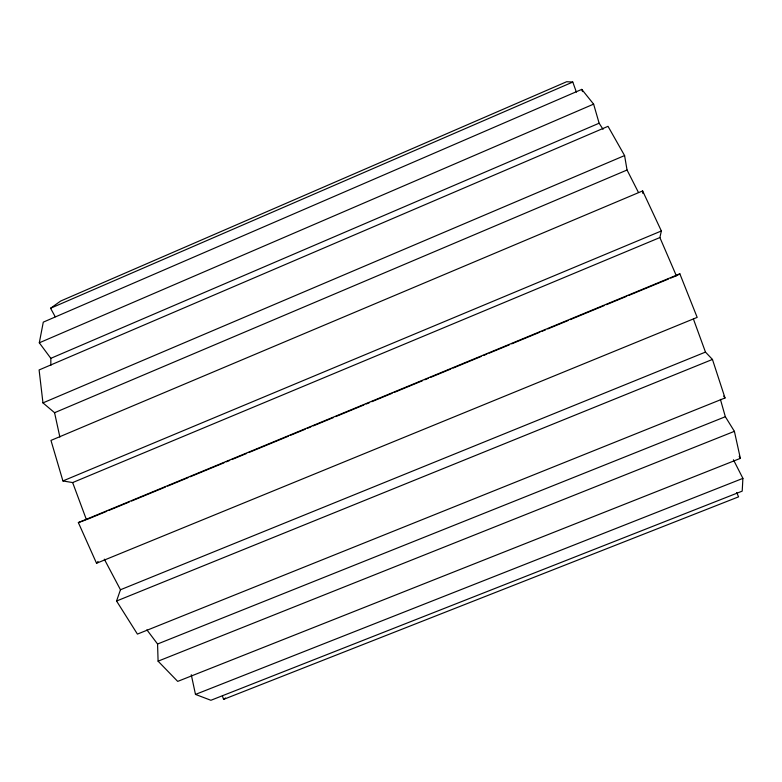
<?xml version="1.0" encoding="UTF-8"?>
<svg xmlns="http://www.w3.org/2000/svg" width="782" height="782" viewBox="0 0 782 782"><rect width="100%" height="100%" fill="white"/><g stroke="black" fill="none" stroke-linecap="round" stroke-linejoin="round"><path stroke-width="1.17" d="M733.438 459.777L742.9 478.369L742.206 491.135L210.896 700.281L195.48 694.416L191.267 674.739M50.85 365.389L50.83 358.332L39.305 342.809L43.284 322.145L581.779 89.383L593.616 104.133L599.129 123.214L603.039 129.313M659.881 237.562L661.357 230.973L642.628 190.925L50.967 440.413L62.922 480.95L72.648 482.572L659.881 237.562L676.352 275.763L670.712 278.099M693.448 319.115L705.472 352.096L712.451 359.437L725.022 397.97L137.417 634.094L116.567 601.016L120.467 589.755L104.309 559.159M96.538 563.265L697.173 317.384L679.851 273.827L78.356 522.581L96.538 563.265L98.063 561.447M222.411 696.009L223.584 699.382L225.539 697.974M55.209 316.749L50.576 308.255L60.644 301.05L566.686 81.719L572.786 82.051L576.402 92.149M676.352 275.763L679.851 273.827M50.576 308.255L572.786 82.051M39.305 342.809L593.616 104.133M50.83 358.332L599.129 123.214M42.961 402.886L624.583 155.569L608.025 126.332L39.1 369.964L42.961 402.886L54.574 412.71L59.872 437.079M54.574 412.71L627.047 170.017L624.583 155.569M62.922 480.95L661.357 230.973M106.743 511.301L86.44 519.698L72.648 482.572M109.001 510.372L129.304 501.976M131.562 501.037L165.393 487.049M167.651 486.111L187.954 477.724M190.212 476.785L224.053 462.797M226.301 461.859L229.693 460.461M231.941 459.533L246.604 453.462M248.862 452.534L288.343 436.209M290.601 435.281L305.263 429.21M307.512 428.282L310.904 426.884M313.152 425.946L333.455 417.549M335.713 416.62L363.913 404.959M366.172 404.03L369.554 402.622M371.812 401.694L392.114 393.297M394.363 392.368L422.563 380.707M424.822 379.769L428.204 378.371M430.462 377.442L450.764 369.045M453.022 368.117L481.213 356.455M483.472 355.517L486.854 354.119M489.112 353.19L509.414 344.794M511.672 343.855L539.873 332.203M542.122 331.265L545.513 329.867M547.762 328.939L568.064 320.542M570.322 319.603L604.163 305.615M606.421 304.677L626.724 296.28M628.972 295.352L668.454 279.027M120.467 589.755L705.472 352.096M116.567 601.016L712.451 359.437M157.563 644.006L725.344 416.728L734.396 431.341L740.359 458.369L177.7 681.396L158.091 661.171L157.563 644.006L146.889 629.852M158.091 661.171L734.396 431.341M195.48 694.416L742.9 478.369M223.584 699.382L738.589 496.834L736.693 492.552M78.356 522.581L85.434 520.059M723.653 396.083L725.022 397.97M739.176 456.238L740.359 458.369M627.047 170.017L638.347 192.245M581.779 89.383L582.512 91.611M720.408 399.367L725.344 416.728M642.628 190.925L642.755 193.34"/></g></svg>
